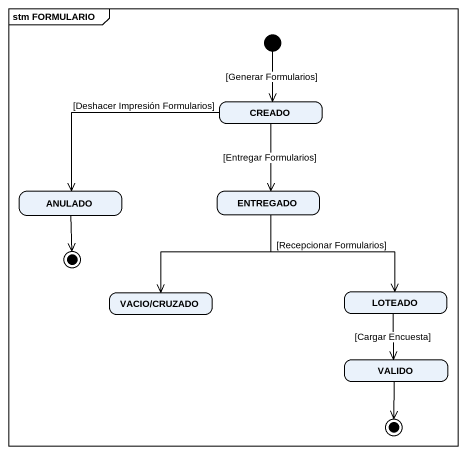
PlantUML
@startuml
mainframe stm FORMULARIO
hide empty description
state CREADO
state ANULADO
state ENTREGADO
state final1 <<end>>
state "VACIO/CRUZADO" as VACIO_CRUZADO
state LOTEADO
state VALIDO
state final2 <<end>>
[*] --> CREADO : [Generar Formularios]
CREADO -left-> ANULADO : [Deshacer Impresión Formularios]
CREADO --> ENTREGADO : [Entregar Formularios]
ANULADO --> final1
ENTREGADO --> VACIO_CRUZADO
ENTREGADO --> LOTEADO : [Recepcionar Formularios]
LOTEADO --> VALIDO : [Cargar Encuesta]
VALIDO --> final2
@enduml
